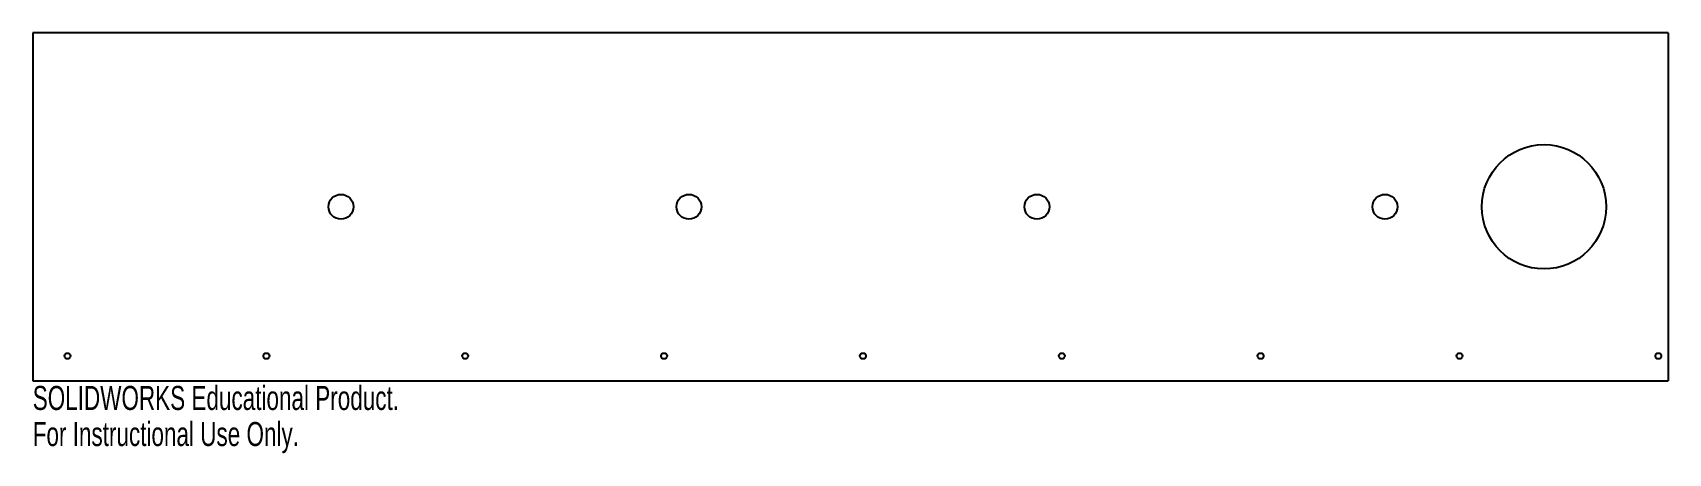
# Model space of a CAD drawing. Header units: millimetres. Extents: x -167 to 162, y -15 to 70.
import ezdxf

# ---------------------------------------------------------------- set-up
doc = ezdxf.new("R2010")
doc.units = ezdxf.units.MM
doc.styles.add('SLDTEXTSTYLE0', font='TXT', dxfattribs={"width": 0.7})

msp = doc.modelspace()

# ---------------------------------------------------------------- linework, layer by layer
at = {"color": 7, "linetype": 'Continuous', "lineweight": 25}
for p, q in [((162, 70), (-167, 70)), ((-167, 70), (-167, 0)), ((162, 70), (162, 0)), ((-167, 0), (162, 0))]:
    msp.add_line(p, q, dxfattribs=at)
for centre, radius in [((137, 35), 12.5), ((-105, 35), 2.5), ((-35, 35), 2.5), ((35, 35), 2.5), ((105, 35), 2.5), ((-160, 5), 0.6), ((-120, 5), 0.6), ((-80, 5), 0.6), ((-40, 5), 0.6), ((0, 5), 0.6), ((40, 5), 0.6), ((80, 5), 0.6), ((120, 5), 0.6), ((160, 5), 0.6)]:
    msp.add_circle(centre, radius, dxfattribs=at)

# ---------------------------------------------------------------- texts
at = {"color": 7, "linetype": 'Continuous', "char_height": 4.8336, "attachment_point": 1, "style": 'SLDTEXTSTYLE0'}
for s, insert in [('SOLIDWORKS Educational Product.', (-167, -1.02)), ('For Instructional Use Only.', (-167, -8.27))]:
    msp.add_mtext(s, dxfattribs=dict(at, insert=insert))

doc.saveas('drawing.dxf')
